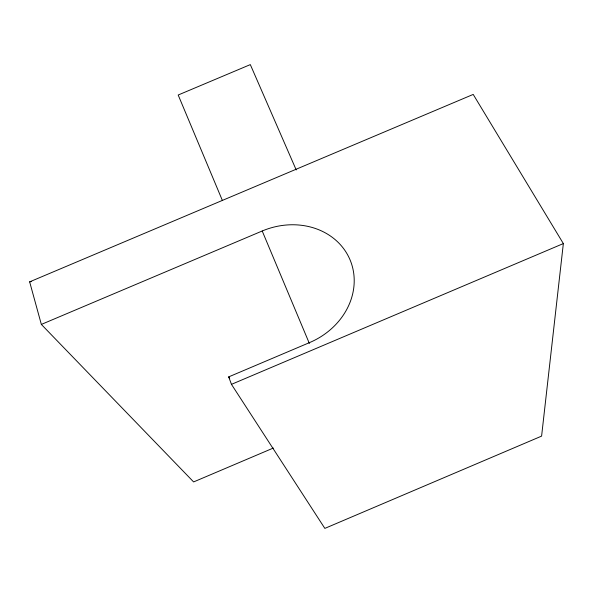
<?xml version="1.0" encoding="UTF-8"?>
<svg xmlns="http://www.w3.org/2000/svg" width="593" height="593" viewBox="0 0 593 593"><rect width="100%" height="100%" fill="white"/><g stroke="black" fill="none" stroke-linecap="round" stroke-linejoin="round"><path stroke-width="0.89" d="M563.35 243.575L541.602 436.114L324.845 528.393L231.463 384.353L228.69 376.889L309.65 342.554A69.574 60.612 -22.7 0 0 349.966 259.652A69.574 60.612 -22.7 0 0 262.21 230.996L41.347 324.423L29.65 281.86L473.207 94.42L563.35 243.575L231.463 384.353M273.314 448.063L193.614 481.931L41.347 324.423M29.65 281.86L31.466 281.542M228.69 376.889L229.691 378.445M296.211 169.932L250.32 64.607L178.189 95.013L222.323 200.33M262.21 230.996L309.361 343.436"/></g></svg>
